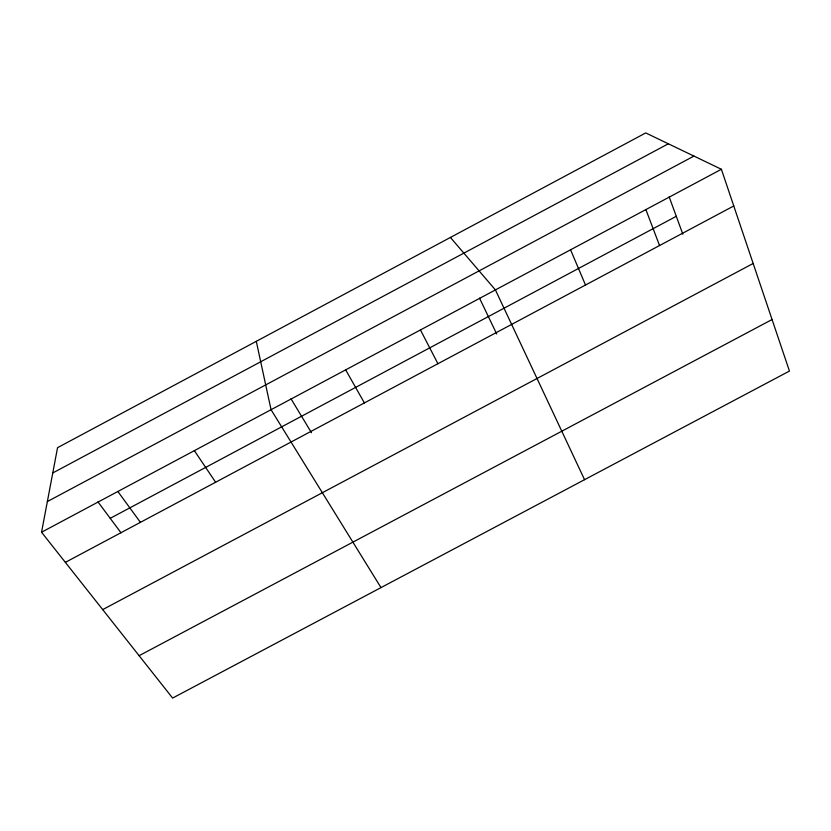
<?xml version="1.0" encoding="UTF-8"?>
<svg xmlns="http://www.w3.org/2000/svg" width="831" height="831" viewBox="0 0 831 831"><rect width="100%" height="100%" fill="white"/><g stroke="black" fill="none" stroke-linecap="round" stroke-linejoin="round"><path stroke-width="1.25" d="M41.55 532.235L57.547 447.68L645.739 132.929L721.391 169.275L789.45 371.062L172.609 698.071L41.55 532.235L721.391 169.275M52.758 472.964L668.342 143.784M47.346 501.581L693.947 156.083M110.222 518.326L676.289 216.309M65.369 562.358L733.773 205.963M102.701 609.611L753.166 263.479M139.12 655.69L772.072 319.53M450.412 237.448L495.421 289.915L584.557 479.684M97.933 501.851L121.025 532.816M117.867 491.485L140.408 522.346M194.361 450.641L215.624 482.24M380.982 587.6L271.051 409.704L256.291 341.323M290.995 398.776L311.49 432.712M345.665 369.868L364.394 402.921M420.455 329.938L437.916 363.718M479.508 298.132L496.699 333.969M570.565 249.799L585.502 285.023M645.884 209.578L659.544 245.54M669.163 196.874L682.843 234.197"/></g></svg>
